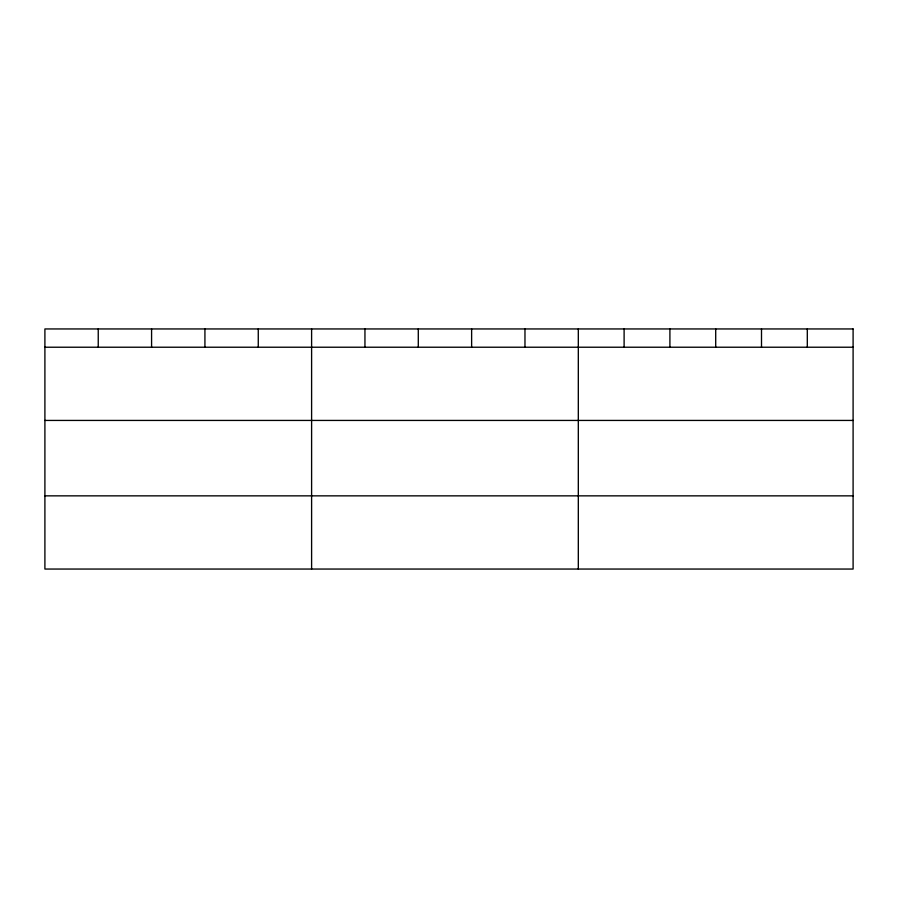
<?xml version="1.0" encoding="UTF-8"?>
<svg xmlns="http://www.w3.org/2000/svg" width="898" height="898" viewBox="0 0 898 898"><rect width="100%" height="100%" fill="white"/><g stroke="black" fill="none" stroke-linecap="round" stroke-linejoin="round"><path stroke-width="1.35" d="M44.9 347.223L853.1 347.223M44.9 420.432L853.1 420.432M44.9 495.853L853.1 495.853M807.302 328.949L807.302 347.223M761.504 328.949L761.504 347.223M715.706 328.949L715.706 347.223M669.908 328.949L669.908 347.223M624.11 328.949L624.11 347.223M578.312 328.949L578.312 569.051M524.971 328.949L524.971 347.223M471.63 328.949L471.63 347.223M418.288 328.949L418.288 347.223M364.947 328.949L364.947 347.223M311.606 328.949L311.606 569.051M258.265 328.949L258.265 347.223M204.924 328.949L204.924 347.223M151.582 328.949L151.582 347.223M98.241 328.949L98.241 347.223M853.1 328.949L44.9 328.949L44.9 569.051L853.1 569.051L853.1 328.949"/></g></svg>
